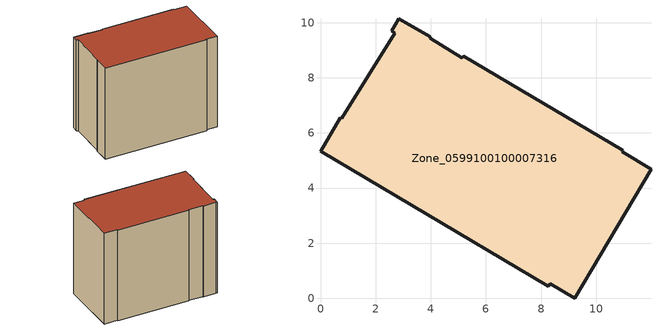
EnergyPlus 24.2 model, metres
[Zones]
Zone_0599100100007316
 floor ground (C_G): 2.69,9.61 2.58,9.71 2.84,10.14 2.97,10.07 3.99,9.49 3.98,9.43 5.12,8.72 5.2,8.78 10.97,5.37 10.94,5.31 11.99,4.68 9.22,0 8.33,0.53 8.27,0.44 0,5.33 0.72,6.54 0.78,6.52 z1.58
 wall outside (C_F): 8.27,0.44 8.33,0.53 9.22,0 11.99,4.68 10.94,5.31 10.97,5.37 5.2,8.78 5.12,8.72 3.98,9.43 3.99,9.49 2.97,10.07 2.84,10.14 2.58,9.71 2.69,9.61 0.78,6.52 0.72,6.54 0,5.33 8.27,0.44 z1.58:10.45
 roof outside (C_R): 0.78,6.52 0.72,6.54 0,5.33 8.27,0.44 8.33,0.53 9.22,0 11.99,4.68 10.94,5.31 10.97,5.37 5.2,8.78 5.12,8.72 3.98,9.43 3.99,9.49 2.97,10.07 2.84,10.14 2.58,9.71 2.69,9.61 z10.45
[BUILDING]
Pand.0599100100007316: North Axis=0; Terrain=City; Loads Convergence Tolerance Value=0.04; Temperature Convergence Tolerance Value=0.4; Solar Distribution=FullExterior; Maximum Number of Warmup Days=25; Minimum Number of Warmup Days=1
[Site:Location]
Rotterdam.The.Hague.AP_ZH_NLD Design_Conditions: Latitude=51.96; Longitude=4.45; Time Zone=1; Elevation=-4.5
[SITE:GROUNDTEMPERATURE:BUILDINGSURFACE]
18, 18, 18, 18, 18, 18, 18, 18, 18, 18, 18, 18
[MATERIAL] Thermal Absorptance=0.9; Solar Absorptance=0.7; Visible Absorptance=0.7
Name | Roughness | Thickness | Conductivity | Density | Specific Heat
G.TC.2006-2014 | MediumSmooth | 0.15 | 0.06 | 540 | 1210
F.TC.2006-2014 | Rough | 0.3 | 0.12 | 1920 | 840
R.TC.2006-2014 | MediumRough | 0.2 | 0.08 | 1500 | 1000
[CONSTRUCTION]
C_G: G.TC.2006-2014
C_F: F.TC.2006-2014
C_R: R.TC.2006-2014
[ZONE]
Zone_0599100100007316: Type=1; Multiplier=1; Ceiling Height=Autocalculate; Volume=Autocalculate; Floor Area=autocalculate; Part of Total Floor Area=Yes
[ZONEINFILTRATION:DESIGNFLOWRATE]
Infil_Zone_0599100100007316: Zone or ZoneList or Space or SpaceList=Zone_0599100100007316; Schedule=AlwaysOn; Design Flow Rate Calculation Method=Flow/Area; Flow Rate per Floor Area=0.0015; Constant Term Coefficient=1; Temperature Term Coefficient=0; Velocity Term Coefficient=0; Velocity Squared Term Coefficient=0
[HVACTEMPLATE:ZONE:IDEALLOADSAIRSYSTEM]
Zone_0599100100007316: Maximum Heating Supply Air Temperature=50; Minimum Cooling Supply Air Temperature=13; Maximum Heating Supply Air Humidity Ratio=0.0156; Minimum Cooling Supply Air Humidity Ratio=0.0077; Heating Limit=NoLimit; Cooling Limit=NoLimit; Dehumidification Control Type=ConstantSensibleHeatRatio; Cooling Sensible Heat Ratio=0.7; Dehumidification Setpoint=60; Humidification Control Type=None; Humidification Setpoint=30; Outdoor Air Method=None; Outdoor Air Flow Rate per Person=0.00944; Outdoor Air Flow Rate per Zone Floor Area=0; Outdoor Air Flow Rate per Zone=0; Demand Controlled Ventilation Type=None; Outdoor Air Economizer Type=NoEconomizer; Heat Recovery Type=None; Sensible Heat Recovery Effectiveness=0.7; Latent Heat Recovery Effectiveness=0.65
[ZONECONTROL:THERMOSTAT]
ThermostatControl_Zone_0599100100007316: Zone or ZoneList=Zone_0599100100007316; Control Type Schedule=DualSetpointControlType; Control 1=Thermostat_Zone_0599100100007316; Temperature Difference Between Cutout And Setpoint=0
[THERMOSTATSETPOINT:DUALSETPOINT]
Thermostat_Zone_0599100100007316: Heating Setpoint Temperature Schedule=HeatingSetpoint_Zone_0599100100007316; Cooling Setpoint Temperature Schedule=CoolingSetpoint_Zone_0599100100007316
[SCHEDULE:COMPACT]
HeatingSetpoint_Zone_0599100100007316: Through: 12/31, For: AllDays, Until: 24:00, 21
CoolingSetpoint_Zone_0599100100007316: Through: 12/31, For: AllDays, Until: 24:00, 24
DualSetpointControlType: Through: 12/31, For: AllDays, Until: 24:00, 4
AlwaysOn: Through: 12/31, For: AllDays, Until: 24:00, 1
